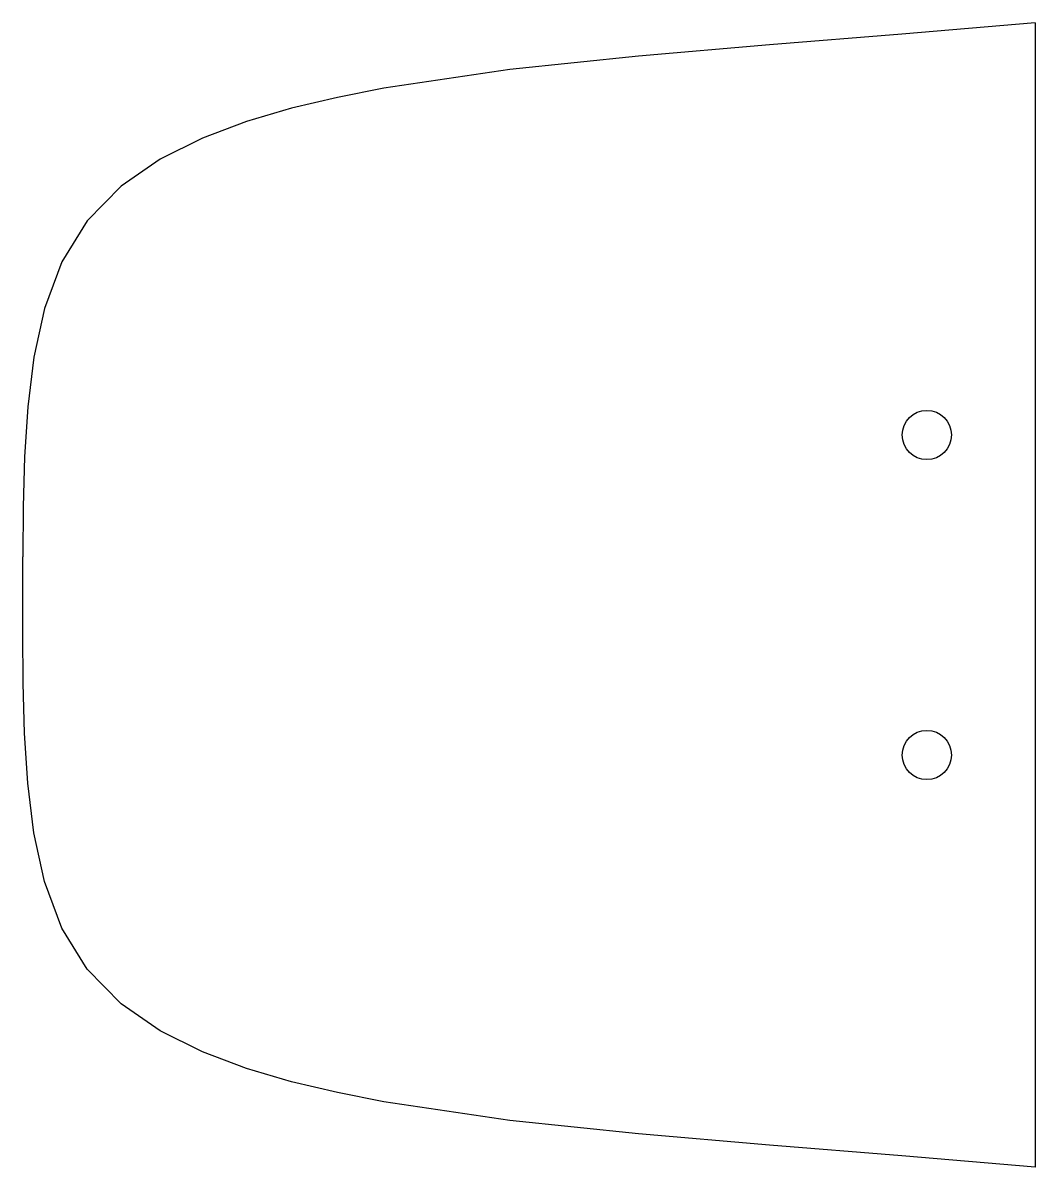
# Model space of a CAD drawing. Extents: x -13.5 to -8.36, y -2.9 to 2.9.
import ezdxf

# ---------------------------------------------------------------- set-up
doc = ezdxf.new("R2010")
doc.units = 0
doc.layers.add('VISIBLE', color=7, linetype='CONTINUOUS')

msp = doc.modelspace()

# ---------------------------------------------------------------- linework, layer by layer
at = {"layer": 'VISIBLE'}
msp.add_line((-8.3594, 2.905), (-8.3594, -2.905), dxfattribs=at)
for points in [[(-8.3594, 2.905, 0), (-9.0362, 2.8473, 0), (-9.7091, 2.793, 0), (-10.3738, 2.736, 0), (-11.0264, 2.6676, 0), (-11.6675, 2.5732, 0), (-11.9026, 2.5268, 0), (-12.1358, 2.4712, 0), (-12.3647, 2.4037, 0), (-12.5879, 2.3199, 0), (-12.803, 2.2127, 0), (-13.0014, 2.0752, 0), (-13.1729, 1.9002, 0), (-13.303, 1.6911, 0), (-13.3908, 1.4549, 0), (-13.4446, 1.2084, 0), (-13.4757, 0.9561, 0), (-13.4917, 0.7022, 0), (-13.4984, 0.448, 0), (-13.5, 0.1936, 0)], [(-13.5, 0, 0), (-13.5, 0.1086, 0), (-13.5, 0.1936, 0)], [(-13.5, -0.1936, 0), (-13.5, -0.0854, 0), (-13.5, 0, 0)], [(-8.3594, -2.905, 0), (-9.0362, -2.8473, 0), (-9.7091, -2.793, 0), (-10.3738, -2.736, 0), (-11.0264, -2.6676, 0), (-11.6675, -2.5732, 0), (-11.9026, -2.5268, 0), (-12.1358, -2.4712, 0), (-12.3647, -2.4037, 0), (-12.5879, -2.3199, 0), (-12.803, -2.2127, 0), (-13.0014, -2.0752, 0), (-13.1729, -1.9002, 0), (-13.303, -1.6911, 0), (-13.3908, -1.4549, 0), (-13.4446, -1.2084, 0), (-13.4757, -0.9561, 0), (-13.4917, -0.7022, 0), (-13.4984, -0.448, 0), (-13.5, -0.1936, 0)]]:
    msp.add_polyline3d(points, dxfattribs=at)
for centre in [(-8.9092, 0.8125), (-8.9092, -0.8125)]:
    msp.add_circle(centre, 0.125, dxfattribs=at)

doc.saveas('drawing.dxf')
